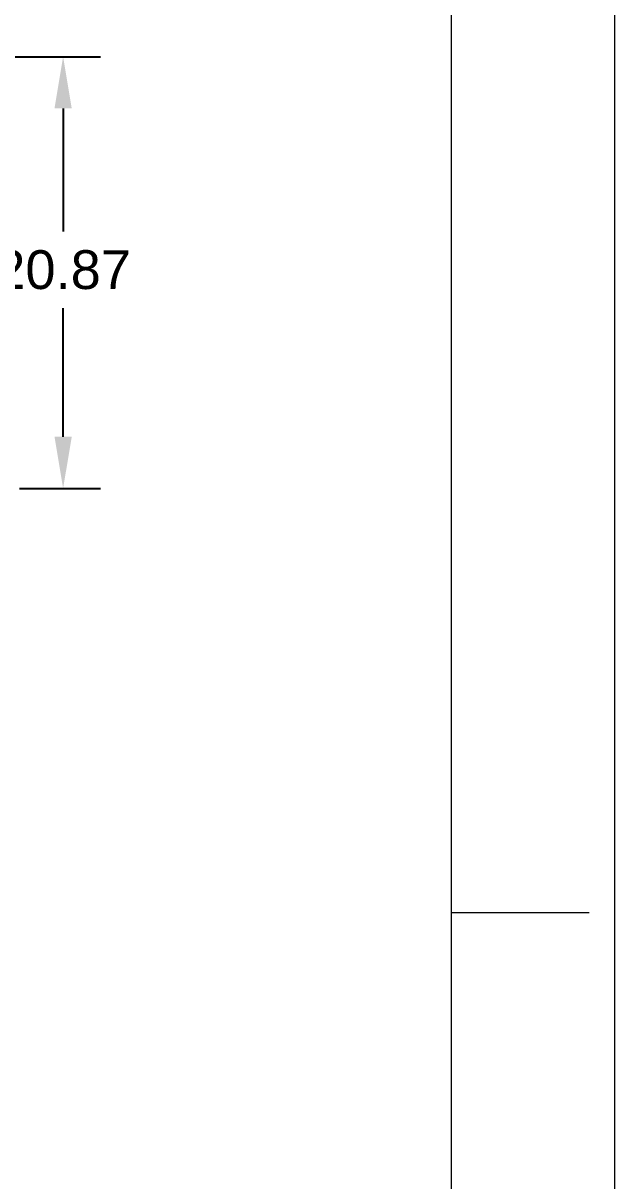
# Model space of a CAD drawing. Header units: inches. Extents: x -403 to 7, y 1 to 290.
# Drawn here: x -58.7 to -30.1, y 205.7 to 261.7 of the extents above; entities that cross this region are included whole.
import ezdxf
from ezdxf.enums import TextEntityAlignment as Align

# ---------------------------------------------------------------- set-up
doc = ezdxf.new("R2010")
doc.units = ezdxf.units.IN
doc.header["$MEASUREMENT"] = 0
doc.layers.add('Title Block', color=7, linetype='Continuous')
doc.styles.add('ACANSTS', font='romans.shx', dxfattribs={"height": 1})
doc.styles.add('Roman', font='romans')
doc.styles.get("Standard").update_dxf_attribs({"font": 'arial.ttf'})
doc.dimstyles.new('STANDARD 2 PLCS', dxfattribs={"dimtxt": 0.125, "dimasz": 0.18, "dimexe": 0.18, "dimexo": 0.0625, "dimgap": 0.09, "dimtad": 0, "dimtih": 1, "dimtoh": 1, "dimzin": 4, "dimdsep": 46, "dimtxsty": 'Standard', "dimcen": 0.09, "dimaunit": 1, "dimadec": 0, "dimazin": 1, "dimtfac": 1, "dimtofl": 0, "dimtmove": 1, "dimatfit": 3, "dimfxl": 1, "dimtolj": 1, "dimtzin": 4, "dimarcsym": 0})

# ---------------------------------------------------------------- blocks, each defined once
blk = doc.blocks.new('*D161')
at = {"color": 0, "lineweight": -2, "transparency": 16777216}
for p, q in [((-61.048, 260.077), (-54.956, 260.077)), ((-56.756, 257.577), (-56.756, 251.63)), ((-56.756, 241.711), (-56.756, 247.916)), ((-58.867, 239.211), (-54.956, 239.211))]:
    blk.add_line(p, q, dxfattribs=at)
at = {"color": 0, "transparency": 16777216}
for points in [[(-57.172, 257.577), (-56.339, 257.577), (-56.756, 260.077)], [(-57.172, 241.711), (-56.339, 241.711), (-56.756, 239.211)]]:
    blk.add_solid(points, dxfattribs=at)
at = {"layer": 'Defpoints', "color": 0, "transparency": 16777216}
for p in [(-61.673, 260.077), (-56.756, 260.077), (-59.492, 239.211)]:
    blk.add_point(p, dxfattribs=at)
at = {"color": 0, "transparency": 16777216, "insert": (-56.756, 249.773), "char_height": 1.875, "attachment_point": 5}
blk.add_mtext('\\A1;20.87', dxfattribs=at)
blk = doc.blocks.new('LONE STAR BLOWER TITLE BLOCK (SIZE A)')
at = {"layer": 'Title Block', "lineweight": 15}
for p, q in [((23.625, 0), (23.625, 18)), ((23.125, 0.5), (23.125, 17.5)), ((23.125, 13.5), (23.5469, 13.5))]:
    blk.add_line(p, q, dxfattribs=at)
at = {"layer": 'Title Block', "lineweight": 15, "style": 'ACANSTS'}
for tag, p, height in [('DRAWN_BY', (14.3692, 2.2855), 0.135), ('DRAWN_DATE', (15.5145, 2.2938), 0.135), ('DRAWING_SUBTITLE', (17.5134, 1.9768), 0.2025), ('CHECKED_BY', (14.3914, 1.9397), 0.135), ('CHECK_DATE', (15.4958, 1.9404), 0.135), ('ENGINEER', (14.3854, 1.6081), 0.135), ('ENG_DATE', (15.4868, 1.6029), 0.135), ('DRAWING_SUBTITLE', (17.5109, 1.5494), 0.2025), ('MANUFACTURING', (14.3811, 1.2706), 0.135), ('MFG_DATE', (15.4879, 1.2695), 0.135), ('CONTROL', (14.3811, 0.9331), 0.135), ('CONTROL_DATE', (15.4879, 0.932), 0.135), ('CAGE_CODE', (17.7275, 0.9163), 0.135), ('MODEL_FILE_NAME', (8.2952, 0.6111), 0.135), ('APPROVED_BY', (14.3698, 0.5685), 0.135), ('APPROVAL_DATE', (15.4796, 0.5615), 0.135)]:
    blk.add_attdef(tag, p, '', height=height, dxfattribs=at)
at = {"layer": 'Title Block', "lineweight": 15, "style": 'Roman', "flags": 8}
for tag, height, p in [('DWG_NUMBER', 0.2812, (18.9096, 1.1474)), ('SCALE', 0.135, (17.9035, 0.7041)), ('SHEETNUMBER', 0.135, (21.2556, 0.7041)), ('TOTA_SHEETS', 0.135, (21.8939, 0.7016))]:
    blk.add_attdef(tag, text='', height=height, dxfattribs=at).set_placement(p, align=Align.TOP_LEFT)
at = {"layer": 'Title Block', "lineweight": 15, "style": 'ACANSTS'}
blk.add_attdef('REVISION', text='', height=0.135, dxfattribs=at).set_placement((22.8495, 0.8933), align=Align.CENTER)

msp = doc.modelspace()

# ---------------------------------------------------------------- block references
at = {"xscale": 15.78485726365457, "yscale": 15.78485726365457, "zscale": 15.78485726365457}
msp.add_blockref('LONE STAR BLOWER TITLE BLOCK (SIZE A)', (-403.038, 5.616), dxfattribs=at)

# ---------------------------------------------------------------- dimensions: what is measured, and where the dimension line sits
dim = msp.add_linear_dim(base=(-56.756, 260.077), p1=(-59.492, 239.211), p2=(-61.673, 260.077), angle=90, dimstyle='STANDARD 2 PLCS', override={"dimscale": 10, "dimtxt": 0.1875, "dimasz": 0.25})
dim.commit()
dim.dimension.update_dxf_attribs({"geometry": '*D161', "text_midpoint": (-56.756, 249.773), "dimtype": 160})

doc.saveas('drawing.dxf')
